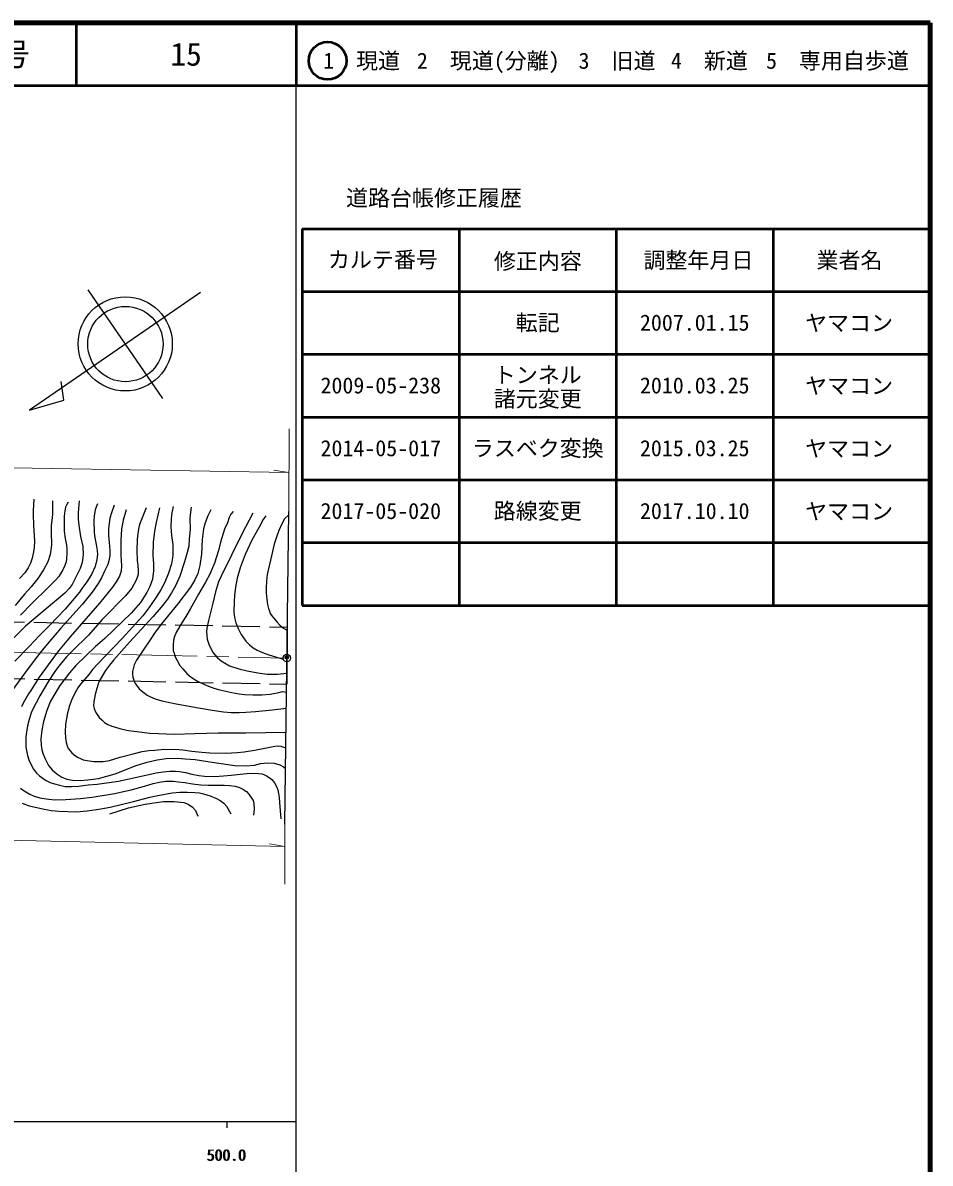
# Model space of a CAD drawing. Units: millimetres at full size, sheet at 1:1000; details may follow other scales. Extents: x 40000 to 680000, y 20000 to 380000.
# Drawn here: x 535488 to 680000, y 198357 to 380000 of the extents above; entities that cross this region are included whole.
import ezdxf
from ezdxf.enums import TextEntityAlignment as Align

# ---------------------------------------------------------------- set-up
doc = ezdxf.new("R2010")
doc.units = ezdxf.units.MM
doc.header["$LTSCALE"] = 1000
doc.header["$PDMODE"] = 32
doc.header["$PDSIZE"] = 500
doc.linetypes.add('CHAIN', pattern=[18.5, 12, -1.5, 3.5, -1.5])
doc.linetypes.add('DASHED', pattern=[7.5, 6, -1.5])
for name, color, linetype, lineweight in [('M-BGD', 7, 'Continuous', 25), ('M-BMK', 2, 'CHAIN', 13), ('M-BMK-OTRS', 5, 'Continuous', 25), ('M-BMK-SRVR', 3, 'Continuous', 25), ('M-STR-HTXT', 7, 'Continuous', 13), ('M-TTL', 2, 'Continuous', 140), ('M-TTL-BAND', 7, 'Continuous', 25), ('M-TTL-FRAM', 2, 'Continuous', 50), ('M-TTL-LINE', 7, 'Continuous', 50)]:
    doc.layers.add(name, color=color, linetype=linetype, lineweight=lineweight)
doc.layers.add('M-OTRS', color=6, linetype='Continuous')
doc.layers.add('M-TTL-TXT', color=7, linetype='Continuous')
doc.styles.add('ＭＳ ゴシック', font='')
doc.styles.get('ＭＳ ゴシック').set_extended_font_data('MS Gothic')

msp = doc.modelspace()

# ---------------------------------------------------------------- linework, layer by layer
at = {"layer": 'M-BGD'}
msp.add_line((577604, 283757), (577512, 274660), dxfattribs=at)
for points in [[(544471, 303882), (544300, 301924), (544311, 300925), (544393, 299993), (544675, 298196), (545045, 296591), (545083, 295259), (544934, 294051), (544631, 293069), (543350, 290544), (542853, 289920), (542169, 289159), (535929, 283897), (533264, 281215)], [(547408, 303390), (547202, 302996), (547033, 302420), (546849, 301394), (546801, 300678), (546831, 298901), (546908, 298266), (547162, 296924), (547334, 295929), (547360, 295305), (547286, 294507), (546992, 293423), (546437, 292145), (545705, 290951), (544892, 289902), (544491, 289329), (542244, 286581), (539745, 284022), (538076, 282372), (536505, 280654), (534216, 278337)], [(540197, 303864), (540212, 301741), (540146, 301209), (539993, 299896), (539993, 298906), (540037, 296805), (539825, 295332), (539460, 294136), (538788, 292876), (537875, 291505), (536802, 290148), (535734, 288968), (534275, 287195)], [(537246, 304107), (537116, 302305), (537149, 301616), (537181, 300049), (537329, 297422), (537289, 296408), (537203, 295754), (536992, 294706), (536735, 293948), (536365, 293207), (535805, 292406), (534939, 291471)], [(542707, 303622), (542479, 303279), (542299, 302839), (542201, 302252), (542063, 301431), (542049, 300263), (542090, 299017), (542237, 297882), (542446, 296774), (542499, 296177), (542513, 295561), (542472, 294614), (542399, 294157), (542204, 293573), (541868, 292861), (541223, 291800), (540684, 291200), (539549, 290078), (536907, 287531), (535131, 285648)], [(550041, 303190), (549606, 301939), (549354, 301077), (549243, 300307), (549129, 299331), (549144, 298325), (549220, 297215), (549335, 295945), (549327, 295224), (549262, 294503), (549006, 293734), (548514, 292635), (548040, 291580), (547467, 290691), (546547, 289327), (544919, 287352), (541567, 283565), (538813, 280393), (537603, 278847), (535756, 276370), (533318, 273004)], [(551924, 302446), (551484, 300800), (551214, 299353), (551107, 297519), (551121, 295199), (551192, 293512), (551128, 292632), (550908, 291880), (550361, 290936), (549757, 290103), (547705, 287585), (543029, 282172), (541158, 279983), (539509, 277759), (538105, 275768), (536744, 273672), (536408, 273112), (535542, 271651), (535262, 271043)], [(555121, 302769), (554097, 300099), (553972, 299588), (553813, 298698), (553678, 297677), (553624, 295945), (553701, 294361), (553788, 293596), (553875, 292696), (553870, 292175), (553764, 291800), (553562, 291222), (552862, 289971), (551826, 288704), (550718, 287606), (549309, 286147), (548136, 284934), (545945, 282474), (543413, 279983), (542456, 279032), (541437, 277800), (540837, 277042), (540493, 276537), (539581, 275155), (538211, 272803), (537606, 271704), (537077, 270701), (536843, 270070), (536506, 269007), (536245, 268039), (536080, 267009), (535991, 266274), (535990, 265590), (535990, 264621), (536224, 263296), (536451, 262582), (536926, 261574), (537214, 261114), (537695, 260489), (538121, 260064), (539117, 259384), (539825, 258993), (540512, 258786), (541316, 258574), (542216, 258374), (543277, 258332), (544410, 258408), (545881, 258621), (547330, 258738), (550708, 259225), (554597, 260042), (556739, 260525), (557845, 260696), (558924, 260792), (559796, 260785), (560421, 260751), (561390, 260566), (562407, 260325), (563545, 260125), (564404, 260008), (566094, 259947), (567447, 260070), (568684, 260166), (570117, 260324), (571697, 260455), (573002, 260434), (573600, 260359), (573998, 260221), (574314, 260063), (574747, 259802), (575130, 259471), (575570, 258921), (575858, 258454), (576092, 257836), (576216, 257253), (576305, 256593), (576353, 255790), (576594, 253225)], [(557282, 302756), (556715, 300383), (556446, 299036), (556254, 297296), (556197, 295085), (556290, 293852), (556282, 292734), (556119, 291367), (555744, 290219), (555240, 289255), (554210, 287663), (552750, 285955), (548551, 281913), (547062, 280680), (543909, 277649), (542903, 276451), (541385, 274434), (540406, 272840), (539861, 271862), (539300, 270482), (538782, 268711), (538513, 267329), (538356, 265976), (538391, 264935), (538540, 264212), (538753, 263482), (539086, 262675), (539575, 261718), (540160, 261026), (540904, 260388), (541698, 259849), (542499, 259509), (543421, 259361), (544598, 259318), (545831, 259403), (547554, 259651), (550217, 260366), (553549, 261698), (555297, 262253), (556892, 262579), (558338, 262813), (560202, 262848), (561337, 262784), (562958, 262671), (565964, 262203), (569246, 261700), (571081, 261636), (572378, 261763), (573356, 261997), (574526, 262146), (575540, 262075), (576412, 261820), (576986, 261473), (577312, 261225)], [(559419, 302939), (559201, 301965), (559108, 300968), (559077, 299722), (559181, 298321), (559394, 296924), (559399, 295979), (559389, 295205), (559353, 294785), (559171, 293819), (558688, 292314), (558126, 290893), (557492, 289704), (556723, 288515), (555585, 286835), (554587, 285568), (551333, 281914), (547455, 277921), (546612, 276973), (546056, 276262), (544663, 274645), (544278, 274048), (544039, 273711), (543878, 273430), (543306, 272237), (542890, 271100), (542750, 270628), (542630, 270114), (542282, 268266), (542240, 267001), (542261, 266134), (542375, 265386), (542552, 264851), (542718, 264394), (543009, 264015), (543284, 263724), (543643, 263377), (544206, 263004), (544793, 262749), (545094, 262630), (545749, 262479), (546076, 262427), (546809, 262334), (548305, 262339), (549276, 262516), (550968, 263005), (553067, 263586), (554474, 263939), (555538, 264101), (556525, 264169), (558001, 264278), (560375, 264231), (560949, 264189), (562383, 263997), (563999, 263805), (565277, 263732), (567811, 263660), (569635, 263774), (570726, 263857), (572372, 264132), (574283, 264543), (575634, 264787), (576190, 264829), (576564, 264777), (577052, 264642), (577355, 264518)], [(562326, 302864), (562179, 302080), (562111, 301113), (562126, 299314), (561991, 297807), (561916, 296648), (561676, 295636), (561226, 294167), (560498, 291838), (559815, 290338), (559185, 289222), (558531, 288175), (557549, 286908), (556221, 285364), (552492, 281342), (549991, 278541), (549285, 277684), (548655, 276860), (548160, 276020), (547613, 275031), (547282, 273970), (547005, 273026), (546795, 271864), (546772, 271209), (546832, 270759), (547012, 270332), (547199, 270002), (547664, 269373), (548049, 268964), (548499, 268574), (549031, 268236), (549654, 267982), (550254, 267787), (551116, 267524), (552301, 267284), (553644, 267105), (555711, 266870), (559626, 266720), (562862, 266810), (566604, 266892), (571012, 266908), (577387, 266990)], [(565455, 302443), (564953, 301495), (564532, 300361), (564290, 299383), (564171, 298554), (564072, 297699), (563991, 296572), (563929, 295354), (563681, 293539), (563370, 292309), (562893, 291281), (562521, 290630), (562180, 290085), (560158, 287478), (557589, 284282), (556566, 282932), (555761, 281736), (554538, 279910), (553621, 278485), (553247, 277743), (553055, 277093), (552962, 276653), (552956, 276207), (553024, 275761), (553179, 275315), (553390, 274776), (553733, 274296), (554036, 273937), (554619, 273448), (555288, 272909), (555815, 272642), (556578, 272332), (557613, 271998), (559662, 271560), (562235, 271095), (565656, 270531), (567453, 270270), (568693, 270152), (569963, 270133), (571005, 270189), (572548, 270282), (575261, 270586), (577436, 270822)], [(568973, 302151), (568596, 301712), (568340, 301216), (568077, 300349), (567632, 299362), (566969, 297283), (566632, 295960), (565998, 293942), (565291, 292168), (564599, 290898), (563480, 288976), (562144, 286621), (561464, 285452), (560825, 284419), (559951, 282978), (559671, 282248), (559494, 281678), (559409, 280911), (559420, 280477), (559454, 280032), (559569, 279602), (559763, 279026), (560060, 278410), (560516, 277646), (560956, 277087), (561591, 276376), (562047, 275971), (562646, 275560), (563291, 275161), (564324, 274665), (565060, 274334), (565933, 274032), (566841, 273769), (568774, 273333), (569933, 273128), (570863, 272997), (572124, 272951), (573568, 272957), (574892, 273048), (576270, 273311), (576852, 273499), (577149, 273448), (577469, 273361)], [(572121, 301888), (570348, 298529), (567093, 291879), (566654, 290973), (566187, 289344), (565728, 287536), (565040, 284814), (564802, 283603), (564753, 283005), (564835, 281806), (565171, 280889), (565810, 279654), (566489, 278827), (567095, 278361), (568400, 277577), (569906, 277095), (571225, 276759), (572936, 276440), (574401, 276276), (576039, 276252), (577530, 276416)], [(577836, 301653), (577168, 300993), (576715, 300172), (576277, 299120), (575955, 298245), (575540, 296942), (575094, 295092), (574418, 292099), (574280, 291065), (574245, 290006), (574261, 289229), (574352, 288153), (574450, 287368), (574624, 286685), (574755, 286277), (574908, 285914), (575169, 285547), (575430, 285219), (575994, 284545), (576436, 284029), (577021, 283564), (577376, 283371), (577599, 283264)], [(574172, 301445), (573750, 300874), (573118, 299689), (571979, 297603), (570893, 295298), (570106, 293164), (569640, 291526), (569378, 290096), (569205, 288791), (569127, 287799), (569121, 286196), (569193, 285292), (569419, 284446), (569765, 283546), (570254, 282581), (570983, 281516), (571579, 280926), (572176, 280444), (572802, 280080), (573654, 279699), (574680, 279323), (576965, 278642)], [(535115, 258080), (535705, 257672), (536626, 257123), (537311, 256843), (538205, 256566), (539197, 256372), (540554, 256216), (542330, 256269), (544676, 256470), (546525, 256674), (550111, 257231), (552741, 257822), (554867, 258434), (556267, 258821), (557282, 259022), (558284, 259187), (559500, 259181), (560274, 259118), (561286, 258993), (562504, 258759), (563866, 258617), (565016, 258594), (567554, 258564), (568394, 258522), (569298, 258430), (570013, 258223), (570548, 257955), (571092, 257559), (571507, 257116), (571948, 256472), (572151, 256117), (572290, 255647), (572354, 254743), (572253, 253812)], [(535402, 255699), (536485, 255274), (537718, 255012), (538899, 254758), (540076, 254517), (541242, 254428), (544014, 254346), (545744, 254457), (547590, 254764), (549376, 255040), (553094, 255989), (555725, 256677), (556988, 256923), (559257, 257327), (560520, 257469), (561693, 257447), (562867, 257424), (563637, 257350), (564287, 257185), (565344, 256871), (566331, 256446), (566944, 256132), (567519, 255699), (567923, 255213), (568595, 254011)], [(549327, 253999), (552344, 254960), (554976, 255524), (556766, 255825), (557872, 255981), (559591, 255981), (561117, 255801), (561814, 255536), (562499, 255068), (562968, 254515), (563340, 253627)]]:
    msp.add_lwpolyline(points, dxfattribs=at)
at = {"layer": 'M-BGD', "linetype": 'DASHED'}
for points in [[(450112, 286104), (514773, 284932), (577604, 283757)], [(449838, 277113), (529793, 275615), (577512, 274660)]]:
    msp.add_lwpolyline(points, dxfattribs=at)
at = {"layer": 'M-BMK'}
msp.add_lwpolyline([(389435, 281207), (403954, 282022), (418926, 282206), (477302, 280943), (577540, 278814)], dxfattribs=at)
at = {"layer": 'M-BMK-OTRS'}
msp.add_line((577197, 252344), (577843, 302174), dxfattribs=at)
at = {"layer": 'M-BMK-SRVR'}
for p, q in [((563769, 337045), (536560, 318320)), ((557777, 320175), (545871, 337475)), ((542009, 319878), (541597, 322850)), ((536560, 318320), (542009, 319878))]:
    msp.add_line(p, q, dxfattribs=at)
for centre, radius in [((551800, 328860), 7500), ((551824, 328825), 6000), ((577540, 278814), 600)]:
    msp.add_circle(centre, radius, dxfattribs=at)
at = {"layer": 'M-OTRS'}
msp.add_point((577540, 278908), dxfattribs=at)
at = {"layer": 'M-STR-HTXT'}
for p, q in [((577843, 302174), (577897, 315324)), ((577869, 308384), (575443, 308766)), ((577197, 252344), (577203, 242783)), ((577199, 248822), (574776, 249217))]:
    msp.add_line(p, q, dxfattribs=at)
for points in [[(373215, 308210), (382082, 308895), (390659, 309441), (404615, 310289), (420462, 310431), (441951, 310500), (478328, 310012), (527477, 309221), (577869, 308384)], [(382495, 250822), (388882, 251015), (391717, 251288), (404982, 251342), (419571, 251609), (440980, 251317), (476624, 250951), (525921, 249956), (577199, 248822)]]:
    msp.add_lwpolyline(points, dxfattribs=at)
at = {"layer": 'M-TTL'}
for p, q in [((680000, 380000), (40000, 380000)), ((680000, 20000), (680000, 380000))]:
    msp.add_line(p, q, dxfattribs=at)
at = {"layer": 'M-TTL-BAND'}
for p, q in [((579000, 20000), (579000, 370000)), ((40000, 205000), (579000, 205000)), ((568000, 205000), (568000, 204000))]:
    msp.add_line(p, q, dxfattribs=at)
at = {"layer": 'M-TTL-FRAM'}
for p, q in [((580000, 347197), (580000, 287197)), ((580000, 347197), (680000, 347197)), ((580000, 287197), (680000, 287197))]:
    msp.add_line(p, q, dxfattribs=at)
at = {"layer": 'M-TTL-LINE'}
for p, q in [((543997, 380000), (543997, 370000)), ((579000, 380000), (579000, 370000)), ((40000, 370000), (680000, 370000)), ((605000, 347197), (605000, 287197)), ((630000, 347197), (630000, 287197)), ((655000, 347197), (655000, 287197)), ((580000, 337197), (680000, 337197)), ((580000, 327197), (680000, 327197)), ((580000, 317197), (680000, 317197)), ((580000, 307197), (680000, 307197)), ((580000, 297197), (680000, 297197))]:
    msp.add_line(p, q, dxfattribs=at)
msp.add_circle((584031, 373958), 3000, dxfattribs=at)

# ---------------------------------------------------------------- texts
at = {"layer": 'M-TTL-BAND', "style": 'ＭＳ ゴシック'}
for p in [(567844, 198195), (568000, 198195)]:
    msp.add_text('500.0', height=1833, dxfattribs=at).set_placement(p, align=Align.BOTTOM_CENTER)
at = {"layer": 'M-TTL-TXT', "style": 'ＭＳ ゴシック'}
for s, height, p in [('図面番号', 3666, (526622, 375000)), ('15', 3666, (561497, 375000)), ('1\u3000現道', 2566, (589448, 373958)), ('2\u3000現道(分離)', 2566, (609619, 373958)), ('3\u3000旧道', 2566, (630121, 373958)), ('4\u3000新道', 2566, (644824, 373958)), ('5\u3000専用自歩道', 2566, (665228, 373958)), ('道路台帳修正履歴', 2566, (600968, 352113)), ('カルテ番号', 2566, (592839, 342277)), ('修正内容', 2566, (617509, 342023)), ('調整年月日', 2566, (643089, 342197)), ('業者名', 2566, (667134, 342197)), ('転記', 2566, (617500, 332245)), ('2007.01.15', 2566, (642500, 332245)), ('ヤマコン', 2566, (667077, 332189)), ('トンネル', 2566, (617500, 323916)), ('2009-05-238', 2566, (592500, 322245)), ('2010.03.25', 2566, (642500, 322245)), ('ヤマコン', 2566, (667077, 322189)), ('諸元変更', 2566, (617500, 320119)), ('2014-05-017', 2566, (592500, 312245)), ('ラスベク変換', 2566, (617500, 312245)), ('2015.03.25', 2566, (642500, 312245)), ('ヤマコン', 2566, (667077, 312189)), ('2017-05-020', 2566, (592500, 302245)), ('路線変更', 2566, (617500, 302245)), ('2017.10.10', 2566, (642500, 302245)), ('ヤマコン', 2566, (667077, 302189))]:
    msp.add_text(s, height=height, dxfattribs=at).set_placement(p, align=Align.MIDDLE_CENTER)

doc.saveas('drawing.dxf')
